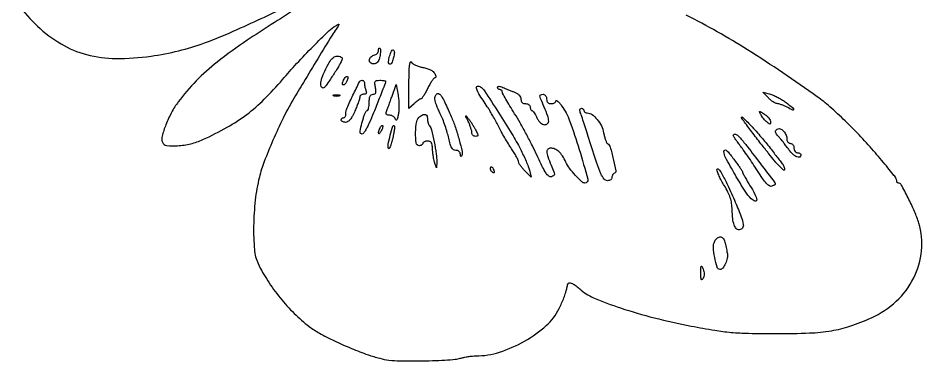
# Model space of a CAD drawing. Extents: x 0 to 401, y 1 to 418.
# Drawn here: x 13.5 to 400.8, y 0.8 to 147.6 of the extents above; entities that cross this region are included whole.
import ezdxf

# ---------------------------------------------------------------- set-up
doc = ezdxf.new("R2010")
doc.units = 0

msp = doc.modelspace()

# ---------------------------------------------------------------- linework, layer by layer
for points in [[(13.564819, 153.179993, 0.034118), (21.841953, 144.194941, 0.05641), (31.943165, 136.58784, 0.06878), (42.85575, 132.032743, 0.062561), (55.415782, 130.350711, 0.037194), (70.5, 131.350526, 0.02481), (82.35971, 133.633218, 0.028301), (93.413237, 137.008274, 0.018058), (107.419547, 142.750003, 0.004087), (130.75, 153.544008, -0.00462)], [(132.444204, 151.5, 0.005953), (111.734409, 138.133765, 0.020923), (98.88912, 128.829242, 0.031143), (89.836773, 120.712005, 0.034406), (82.182346, 111.784194, 0.037201), (79.311516, 107.261656, 0.029214), (76.875029, 101.988385, 0.026493), (75.246726, 97.098426, 0.160065), (75.375897, 94.462812, 0.280528), (77.193542, 93.059708, 0.044338), (81.90206, 92.95715, 0.04314), (87.504866, 93.821514, 0.046751), (92.720365, 95.62386, 0.021107), (103.156119, 100.903474, 0.033895), (111.505007, 106.353622, 0.034079), (119.00963, 112.859532, 0.02163), (126.85853, 121.366632, -0.011672), (132.903112, 128.185632, -0.008336), (139.96873, 135.541371, -0.005994), (146.653409, 142.112787, -0.063752), (149.713266, 144.379288, -0.00902), (150.827663, 144.976796, -0.543345), (150.992834, 144.881937, -0.16451), (150.8981, 144.542356, -0.002837), (149.791249, 142.937691, 0.015201), (148.096971, 140.346598, 0.000547), (141.928056, 130.23063, 0.001135), (135.813108, 120.126892, 0.00266), (131.300388, 112.541145, 0.018654), (127.118715, 104.776908, 0.011534), (122.762631, 95.369823, 0.011396), (119.024173, 86.218019, 0.03049), (116.916159, 79.5, 0.033125), (115.159942, 69.674198, 0.024168), (114.469026, 58.6008, 0.023222), (114.797043, 48.495746, 0.091324), (116.398642, 42.5, 0.033234), (120.491906, 35.175593, 0.026714), (125.806425, 27.87851, 0.026644), (131.887472, 21.167117, 0.03245), (138.281057, 15.599198, 0.037004), (142.642934, 12.75619, 0.013997), (149.114794, 9.422466, 0.01374), (156.40542, 6.164996, 0.015993), (163.507515, 3.485827, 0.016726), (168.495543, 1.968503, 0.035641), (172.451354, 1.205259, 0.026), (177.184284, 0.885959, 0.005435), (185.5, 0.848503, 0.00658), (191.116281, 0.958181, 0.007817), (196.413686, 1.214355, 0.006903), (200.866457, 1.561304, 0.048905), (202.993398, 1.968811, -0.020309), (204.564474, 2.363984, -0.013281), (206.402905, 2.697088, -0.013366), (208.214875, 2.926527, -0.024811), (209.694608, 3, 0.077766), (219.792822, 4.580143, 0.051392), (230.569801, 9.304339, 0.052326), (239.857621, 15.940368, 0.098446), (245.412047, 23.252971, 0.012481), (246.437287, 25.498062, 0.010755), (247.403958, 27.904957, 0.010886), (248.186412, 30.126623, 0.030557), (248.603413, 31.721352, -0.018801), (249.014357, 33.458734, -0.13943), (249.451986, 34.177464, -0.24747), (250.066564, 34.342007, -0.067051), (251.041294, 33.9779, -0.019098), (251.828282, 33.517226, -0.012329), (252.704581, 32.927396, -0.012396), (253.533963, 32.307451, -0.022777), (254.172023, 31.756548, 0.089997), (260.090106, 27.893928, 0.018933), (271.695449, 23.513912, 0.018713), (286.086778, 19.288207, 0.014585), (302, 15.746216, 0.006618), (312.032534, 13.955736, 0.019002), (319.051604, 13.071091, 0.017028), (326.523382, 12.672296, 0.004484), (338.5, 12.548891, 0.009779), (352.685335, 12.807399, 0.031829), (362.033556, 13.758709, 0.039976), (369.999476, 15.750034, 0.023476), (379.156665, 19.32089, 0.083306), (389.808053, 26.375494, 0.088694), (397.302601, 36.385842, 0.092191), (400.674295, 48.029315, 0.099145), (399.498271, 59.793165, 0.027434), (397.645652, 64.834967, 0.015622), (394.889079, 70.71726, 0.007391), (391.954397, 76.296166, 0.274541), (390.769176, 77, -0.127671), (390.47584, 77.076142, -0.100748), (390.225945, 77.290392, -0.089435), (390.057938, 77.610887, -0.076256), (390, 77.988569, 0.139929), (389.703817, 79.026182, 0.024415), (388.534819, 80.716972, 0.011708), (386.259307, 83.547301, 0.001288), (380.875088, 89.898953, 0.012823), (374.694702, 96.78604, 0.011416), (367.930646, 103.625641, 0.011825), (361.396312, 109.645873, 0.02497), (356, 113.928977, 0.014455), (326.085917, 134.047349, 0.02452), (299.818761, 148.882503, 0.025232)]]:
    msp.add_lwpolyline(points, format="xyb")
for points in [[(168.515705, 131.071506, -0.037377), (168.099568, 129.681687, -0.084171), (167.541873, 128.737638, -0.111948), (166.820374, 128.193357, -0.106229), (165.920545, 128, -0.168829), (164.574189, 128.467947, -0.234987), (164.039442, 129.603266, -0.193261), (164.594334, 130.903989, -0.133275), (166, 131.710251, 0.068144), (166.764499, 132.026161, 0.068959), (167.4125, 132.534951, 0.075397), (167.849961, 133.15168, 0.117143), (168, 133.783298, -0.036764), (168.040895, 134.338736, -0.102956), (168.174828, 134.703182, -0.240016), (168.371428, 134.821648, -0.217482), (168.595161, 134.738173, -0.176141), (168.787092, 134.326961, -0.02742), (168.817324, 133.415586, -0.027702), (168.730513, 132.29122, -0.020942)], [(174.527124, 131.25205, -0.013437), (173.995112, 129.350315, -0.062442), (173.526647, 128.313496, -0.185581), (173.066538, 127.960284, -0.276523), (172.588305, 128.083333, -0.236217), (172.263939, 129.077203, -0.030362), (172.743433, 131.336066, -0.029436), (173.481788, 133.500658, -0.304743), (174.224985, 134, -0.274184), (174.568497, 133.796316, -0.098026), (174.746371, 133.231197, -0.060031), (174.737262, 132.355918, -0.028903)], [(151.519674, 128.141346, -0.012013), (150.770972, 126.824866, -0.004212), (149.634424, 124.96922, -0.004179), (148.349615, 122.948447, -0.004878), (147.094875, 121.051742, -0.008828), (145.425743, 118.672985, -0.079446), (144.526091, 117.778122, -0.309778), (143.911256, 117.763753, -0.158033), (143.402826, 118.392636, -0.103656), (143.250695, 119.336329, -0.035186), (143.413906, 120.723907, -0.032813), (143.819597, 122.29287, -0.030195), (144.43611, 123.840894, -0.011713), (146.538623, 128.054832, -0.057616), (148.039543, 130.24247, -0.120189), (149.415643, 131.214802, -0.159246), (150.936805, 131.306275, -0.041128), (152.042745, 130.917564, -0.246963), (152.407489, 130.453718, -0.155176), (152.31684, 129.736778, -0.014853)], [(187.013589, 126.497704, -0.033375), (188.721631, 126.090394, -0.043519), (190.208572, 125.482995, -0.05005), (191.360697, 124.736691, -0.101492), (192.04822, 123.9099, -0.031378), (192.405307, 123.128531, -0.081697), (192.529494, 122.524872, -0.164838), (192.419876, 122.153305, -0.24397), (192.12439, 122, 0.224528), (191.643392, 121.772538, 0.020112), (190.816385, 120.678125, 0.023113), (189.903346, 119.223996, 0.015906), (189, 117.5, -0.012153), (188.112888, 115.775629, -0.01828), (187.24934, 114.321875, -0.013426), (186.478458, 113.193654, -0.240623), (186.099355, 113, 0.135893), (185.698079, 112.888887, 0.017698), (184.946389, 112.401057, 0.019546), (184.079457, 111.741827, 0.015202), (183.188561, 110.961045), (181, 108.92209), (181.030409, 119.711045, -0.005089), (181.093786, 124.587002, -0.021507), (181.287038, 127.502659, -0.065208), (181.604683, 128.803918, -0.628213), (182.030961, 128.837805, 0.11405), (182.677087, 128.151744, 0.03731), (183.894792, 127.464744, 0.034934), (185.406524, 126.879727, 0.033019)], [(162, 119.581787, 0.032815), (162.043146, 118.925091, 0.017107), (162.178303, 118.115525, 0.016939), (162.374442, 117.290883, 0.024761), (162.606989, 116.581787, -0.067159), (162.769113, 115.896449, -0.16701), (162.651801, 115.40165, -0.176865), (162.262395, 115.101342, -0.076855), (161.606989, 115, 0.064427), (160.992614, 114.920505, 0.082122), (160.472053, 114.687268, 0.098759), (160.123798, 114.341382, 0.149072), (160, 113.935381, -0.077768), (159.89712, 113.27793, -0.007415), (159.376326, 111.733726, -0.00932), (158.689947, 109.903242, -0.007218), (157.876856, 107.935381, -0.019699), (156.809287, 105.700572, -0.049053), (155.813106, 104.190206, -0.072701), (154.846715, 103.299699, -0.150984), (153.876856, 103, -0.05131), (153.158715, 103.07389, -0.071242), (152.551326, 103.29375, -0.091295), (152.143034, 103.618308, -0.181215), (152, 104, -0.099038), (152.076342, 104.381638, -0.097945), (152.29375, 104.70625, -0.097945), (152.618362, 104.923658, -0.099038), (153, 105, 0.15023), (153.381362, 105.117229, 0.098573), (153.70625, 105.447075, 0.081724), (153.925362, 105.940071, 0.063873), (154, 106.521957, -0.100626), (154.532197, 109.139615, -0.011421), (157.0307, 114.674959, -0.006696), (159.831075, 120.323923, -0.281387), (160.937285, 121, -0.132475), (161.342548, 120.890708, -0.100559), (161.687827, 120.5834, -0.087817), (161.920118, 120.123705, -0.073307)], [(154.41655, 120.643128, -0.045871), (154.106605, 120.01452, -0.052368), (153.698583, 119.482669, -0.059778), (153.259072, 119.118193, -0.144219), (152.857827, 119, -0.301931), (152.598185, 119.172515, -0.122555), (152.529908, 119.612386, -0.067322), (152.683386, 120.284991, -0.033165), (153.045837, 121.085646, -0.035254), (153.923446, 122.479641, -0.323285), (154.565968, 122.687645, -0.38544), (154.869178, 122.161423, -0.038359)], [(171, 120.619059, -0.092294), (170.823461, 119.670808, -0.000916), (168.319406, 113.214094, -0.003395), (165.887796, 107.101068, -0.00886), (164.032288, 102.75, -0.015625), (163.148549, 100.930124, -0.022958), (162.250883, 99.395313, -0.019752), (161.433176, 98.236806, -0.233265), (160.953206, 98, -0.170958), (160.32466, 98.22138, -0.23501), (160.077941, 98.756696, -0.051192), (160.239374, 99.971929, -0.003078), (161.118715, 103.55718, -0.017489), (161.611296, 105.259605, -0.026598), (162.167685, 106.694922, -0.024666), (162.715104, 107.766446, -0.268476), (163.118715, 108, 0.294935), (163.459813, 108.220373, 0.044258), (163.741123, 109.028125, 0.03792), (163.936198, 110.158684, 0.02377), (164, 111.5, -0.024489), (164.081818, 113.169488, -0.084383), (164.366071, 114.211538, -0.146152), (164.87504, 114.78612, -0.139807), (165.625, 115, 0.108132), (166.380825, 115.165392, 0.205499), (166.790737, 115.619231, 0.10999), (166.8854, 116.475293, 0.022111), (166.65, 118, -0.021118), (166.379042, 119.732215, -0.169479), (166.554735, 120.507576, -0.218984), (167.147101, 120.896552, -0.037486), (168.525, 121, -0.014464), (169.473833, 120.972547, -0.023721), (170.272969, 120.888099, -0.020369), (170.881748, 120.76884, -0.347173)], [(176.445521, 106.241598, -0.014473), (176.102098, 104.793848, -0.068647), (175.771958, 104.010656, -0.407835), (175.496783, 103.937364, -0.209735), (175.262483, 104.25, 0.102405), (174.952832, 104.918527, 0.077981), (174.376145, 105.485938, 0.074804), (173.627516, 105.868396, 0.080922), (172.819687, 106, -0.053), (172.026152, 106.084351, -0.116825), (171.479056, 106.344858, -0.170342), (171.227611, 106.749186, -0.14715), (171.264382, 107.25, 0.004765), (171.549574, 108.017055, 0.000587), (172.154071, 109.697784, 0.000694), (172.867016, 111.696107, 0.000574), (173.621371, 113.827561), (175.5, 119.155122), (176.359715, 114.569159, -0.025792), (176.632723, 112.540054, -0.017969), (176.739553, 110.231228, -0.018175), (176.681518, 108.003187, -0.035409)], [(211.627839, 118.234687, -0.103428), (213.350331, 116.518756, -0.002591), (219.407757, 107.191971, -0.006118), (225.135589, 98.027041, -0.017695), (228.794749, 91.5, -0.009377), (230.030316, 88.986078, -0.009012), (231.187832, 86.394345, -0.008975), (232.125706, 84.073646, -0.031989), (232.60232, 82.54458), (233.31993, 79.589161), (230.659965, 82.249126, -0.019884), (229.641606, 83.351872, -0.024113), (228.781365, 84.465665, -0.023756), (228.159433, 85.453411, -0.129322), (228, 86.059521, 0.111855), (227.846209, 86.738377, 0.011886), (227.10866, 88.192727, 0.014192), (226.127684, 89.90013, 0.010951), (224.965652, 91.706001, -0.01048), (223.61629, 93.798662, -0.005882), (222.060686, 96.393848, -0.005867), (220.550435, 99.053138, -0.009525), (219.337405, 101.351026, 0.005893), (218.219927, 103.505678, 0.005227), (217.007255, 105.721864, 0.005253), (215.873773, 107.69402, 0.015987), (215.047478, 109, -0.008656), (211.439428, 114.52176, -0.051751), (209.921355, 117.60082, -0.435507), (210.337395, 118.426333, -0.21834)], [(226.25, 115.899382, -0.048689), (227.367512, 115.322909, -0.063795), (228.244653, 114.582651, -0.074043), (228.807224, 113.750731, -0.112162), (229, 112.902175, 0.080368), (229.131682, 112.088226, 0.123035), (229.512857, 111.487772, 0.118858), (230.142919, 111.123896, 0.071904), (231, 111, -0.072314), (231.769411, 110.888136, -0.08892), (232.416667, 110.5625, -0.10214), (232.846791, 110.075754, -0.130775), (233, 109.5, 0.04842), (233.055722, 108.925951, 0.06842), (233.222042, 108.440625, 0.088604), (233.467248, 108.113704, 0.189864), (233.755889, 108, -0.217168), (234.125037, 107.831729, -0.027084), (234.679814, 107.11875, -0.027924), (235.275975, 106.149138, -0.01968), (235.839706, 105, 0.042461), (236.515051, 103.768449, 0.059573), (237.327377, 102.814655, 0.070911), (238.206938, 102.206775, 0.116309), (239.083818, 102, 0.171918), (240.37157, 102.456261, 0.229127), (240.891917, 103.56355, 0.084234), (240.508229, 105.681134, 0.014411), (239, 109.5, -0.002938), (237.409572, 113.271371, -0.075781), (237.144745, 114.344564, -0.348061), (237.463454, 114.831834, -0.080591), (238.5, 115, -0.130775), (239.075754, 114.846791, -0.10214), (239.5625, 114.416667, -0.08892), (239.888136, 113.769411, -0.072314), (240, 113, 0.072254), (240.126841, 112.126841, 0.124864), (240.5, 111.5, 0.124864), (241.126841, 111.126841, 0.072254), (242, 111, 0.057791), (242.764945, 111.08871, 0.077003), (243.4125, 111.35082, 0.09585), (243.846434, 111.73871, 0.164009), (244, 112.19428, -0.504617), (244.214633, 112.352795, -0.102928), (244.704509, 112.082832, -0.040173), (245.475908, 111.305683, -0.016439), (246.398328, 110.137809, -0.071126), (249.870187, 103.685089, -0.014551), (253.985992, 91.368736, -0.007666), (257.632637, 78.594685, -0.493439), (256.41019, 77, -0.193945), (255.041102, 77.551812, -0.016936), (252.378487, 80.294085, -0.023109), (249.830852, 83.37721, -0.050339), (248.245171, 86, 0.032777), (246.777181, 88.632339, 0.063437), (245.225227, 90.47133, 0.08115), (243.558362, 91.566259, 0.100607), (241.75, 91.968197, 0.191198), (240.570885, 91.524826, 0.2176), (240.098947, 90.423285, 0.080344), (240.489869, 88.323754, 0.015133), (241.92309, 84.679424, -0.006418), (243.09279, 81.85091, -0.088125), (243.316426, 80.767128, -0.255358), (243.003934, 80.155487, -0.085874), (242.060307, 79.726022, -0.237255), (240.950239, 79.962762, -0.074803), (239.765379, 81.246274, -0.035196), (238.265394, 83.8314, -0.006701), (235.937646, 88.750343, 0.010023), (233.893411, 92.99697, 0.006106), (231.317788, 97.93346, 0.006118), (228.643811, 102.766559, 0.010768), (226.300429, 106.683755, -0.004659), (224.269362, 109.98661, -0.006908), (222.557001, 112.921238, -0.003441), (221.161735, 115.430327, -0.125813), (221, 116.062914, 0.105878), (220.92343, 116.420456, 0.099306), (220.70625, 116.724731, 0.096196), (220.381739, 116.928694, 0.092595), (220, 117, -0.095741), (219.618312, 117.073763, -0.097109), (219.29375, 117.284284, -0.098682), (219.07646, 117.598482, -0.102436), (219, 117.967776, -0.239347), (219.168446, 118.299504, -0.159412), (219.581951, 118.434208, -0.076232), (220.279342, 118.326374, -0.025422), (221.25, 117.964983, 0.002573), (222.308142, 117.514982, 0.001298), (223.646875, 116.957853, 0.001289), (225.033116, 116.389347, 0.001916)], [(151.25, 114.337719, -0.057986), (150.679992, 114.181385, -0.037979), (150, 114.12966, -0.037979), (149.320008, 114.181385, -0.057986), (148.75, 114.337719, -0.174857), (148.540618, 114.525001, -0.447206), (148.601562, 114.693942, -0.078554), (149.10856, 114.810911, -0.017491), (150, 114.842105, -0.017491), (150.89144, 114.810911, -0.078554), (151.398438, 114.693942, -0.447206), (151.459382, 114.525001, -0.174857)], [(199.097932, 105.5, -0.021926), (200.911589, 100.848141, -0.015635), (202.546182, 95.500348, -0.010182), (203.797187, 90.49695, -0.153474), (203.655671, 88.73017, -0.060171), (203.452595, 88.362558, -0.446411), (203.27648, 88.343789, -0.177022), (203.137518, 88.606321, -0.022835), (203.078947, 89.25, 0.097637), (202.908099, 89.948936, 0.104528), (202.486883, 90.5115, 0.09959), (201.855149, 90.874278, 0.080864), (201.082864, 91, -0.142346), (200.089611, 91.288619, -0.120423), (199.329223, 92.079854, -0.063705), (198.695339, 93.585043, -0.015024), (198.041951, 96.239991, 0.019124), (197.435064, 98.621671, 0.010725), (196.525927, 101.467672, 0.01069), (195.482817, 104.307392, 0.017119), (194.459087, 106.678066, -0.014247), (192.77721, 110.512169, -0.061397), (192.132849, 112.912591, -0.134823), (192.325453, 114.404174, -0.210464), (193.25, 115.281992, -0.267699), (194.157277, 115.118275, -0.082767), (195.090557, 114.019149, -0.027935), (196.392311, 111.536707, -0.002879)], [(342.602709, 111.489458, -0.006536), (345.37262, 109.318894, -0.170316), (345.865505, 108.525092, -0.619427), (345.539536, 108.26155, -0.011996), (343.04966, 109.47432, 0.017056), (341.819216, 110.058318, 0.01749), (340.561974, 110.551831, 0.017522), (339.444266, 110.902533, 0.067351), (338.723974, 111, -0.116646), (338.041255, 111.16147, -0.031227), (337.070211, 111.726408, -0.029879), (336.015886, 112.526403, -0.02695), (335.025478, 113.47288), (332.702328, 115.94576), (335.953872, 115.013229, -0.034744), (337.442452, 114.471947, -0.017283), (339.24823, 113.593452, -0.017067), (341.064494, 112.549967, -0.024004)], [(256, 108, 0.143373), (256.111643, 107.618658, 0.099563), (256.42549, 107.29375, 0.084086), (256.8948, 107.074833, 0.067272), (257.448478, 107, -0.159965), (259.472119, 106.335574, -0.061958), (261.640906, 104.281487, -0.057382), (263.455438, 101.476302, -0.069303), (264.444742, 98.502292, 0.0181), (264.794559, 96.930177, 0.023112), (265.235069, 95.512948, 0.021974), (265.699552, 94.387818, 0.146476), (266.097718, 93.939607, -0.184993), (267.265618, 92.407679, -0.014559), (268.58858, 87.36164, -0.011663), (269.654613, 82.207783, -0.373462), (269.048222, 81.182741, 0.108735), (268.647463, 80.943401, 0.070154), (268.307915, 80.519826, 0.065421), (268.078361, 79.98435, 0.068692), (268, 79.416667, -0.130663), (267.856367, 78.876418, -0.10065), (267.452408, 78.416146, -0.08843), (266.848127, 78.106571, -0.074397), (266.135858, 78, -0.22824), (264.662874, 78.709341, -0.063993), (263.301028, 80.953683, -0.024691), (261.552652, 85.485393, -0.002745), (258.134776, 96.033491, 0.000991), (256.925725, 99.809945, 0.001281), (255.800374, 103.270743, 0.000966), (254.844072, 106.167339, 0.011399), (254.444709, 107.283491, -0.051805), (254.262458, 107.960705, -0.104083), (254.288922, 108.511104, -0.15751), (254.513861, 108.863653, -0.174341), (254.893011, 109, -0.089132), (255.315658, 108.924054, -0.095054), (255.674822, 108.70625, -0.099889), (255.91511, 108.381499, -0.109914)], [(189, 104.140983, 0.042849), (189.063214, 103.404711, 0.034442), (189.252346, 102.632351, 0.035589), (189.529492, 101.938778, 0.071085), (189.85905, 101.45, -0.127088), (190.711693, 99.821556, -0.008534), (191.828957, 94.642092, -0.012692), (192.722239, 89.438359, -0.04583), (192.90032, 86.083219), (192.80064, 83.5), (192, 86, -0.025765), (191.68557, 87.189553, -0.012896), (191.405267, 88.720313, -0.012768), (191.196073, 90.323143, -0.018398), (191.09968, 91.75, 0.027301), (190.959458, 93.390856, 0.108867), (190.608996, 94.33129, 0.164114), (189.98493, 94.827612, 0.086853), (189, 95, 0.048028), (188.234582, 94.926307, 0.068025), (187.5875, 94.70625, 0.088204), (187.151477, 94.381882, 0.191087), (187, 94, -0.148195), (186.884432, 93.618646, -0.098894), (186.559375, 93.29375, -0.082425), (186.073457, 93.074694, -0.064853), (185.5, 93, -0.373098), (184.149023, 94.171115, -0.040378), (183.873504, 98.63272, -0.040174), (184.340506, 103.318191, -0.192262), (185.738972, 105.551082, -0.061128), (187.120927, 106.322761, -0.201485), (188.14317, 106.312044, -0.221342), (188.787796, 105.587372, -0.072966)], [(209.601891, 99.75, -0.010211), (210.406107, 98.145608, -0.118535), (210.550338, 97.463107, -0.320601), (210.287404, 97.11594, -0.075668), (209.52568, 97, -0.100643), (208.943457, 97.118393, -0.098308), (208.448169, 97.455213, -0.097559), (208.116385, 97.958214, -0.097456), (208, 98.54966, 0.061833), (207.900011, 99.355103, 0.017027), (207.545155, 100.584207, 0.016931), (207.044289, 101.960705, 0.016949), (206.451591, 103.29966, -0.001304), (205.446717, 105.390485, -0.127894), (205.384811, 105.710649, -0.677518), (205.499273, 105.748128, -0.003518), (206.527802, 104.5, -0.017871), (207.254049, 103.537624, -0.009084), (208.100972, 102.279688, -0.009013), (208.928631, 100.94882, -0.013316)], [(335.767195, 92, 0.000875), (337.454945, 89.80558, 0.001072), (339.040292, 87.760836, 0.000892), (340.37995, 86.046918, 0.007684), (340.990997, 85.292206, -0.045625), (341.376115, 84.735011, -0.033885), (341.698913, 84.059616, -0.034606), (341.917534, 83.37457, -0.063107), (341.984027, 82.792206, -0.623586), (341.54909, 82.585705, -0.027958), (339.939554, 84.019726, -0.021555), (337.755521, 86.392525, -0.011493), (335.253357, 89.5, 0.001633), (334.738066, 90.16643, 0.000104), (333.220083, 92.115625, 0.000152), (331.410025, 94.437411, 0.000113), (329.410048, 97, -0.003463), (327.409677, 99.598808, -0.004375), (325.597367, 102.03125, -0.003489), (324.110897, 104.093267, -0.034933), (323.557731, 105, -0.849089), (323.910172, 105.262855, -0.012409), (327.47618, 101.649955, -0.010342), (331.986449, 96.644105, -0.014705)], [(336, 103.262545, -0.040582), (335.938927, 102.511309, -0.32854), (335.706151, 102.283918, -0.193155), (335.299103, 102.384726, -0.017087), (334.445404, 103.045311, -0.031774), (333.776141, 103.676654, -0.018195), (333.04826, 104.515595, -0.018122), (332.375056, 105.415997, -0.0286), (331.872219, 106.238761, -0.009078), (331.251945, 107.450116, -0.510183), (331.353937, 107.642054, -0.178509), (331.713224, 107.563798, -0.003071), (333.426815, 106.455996, -0.037549), (334.411434, 105.699525, -0.040618), (335.244127, 104.822438, -0.044346), (335.821825, 103.958911, -0.125904)], [(169.122073, 99.325003, -0.022794), (168.370907, 98.158973, -0.582659), (168.068872, 98.189955, -0.18392), (168.038161, 98.807875, -0.013074), (168.623539, 100.461341, -0.033338), (168.896209, 101.051117, -0.064271), (169.201425, 101.471425, -0.109577), (169.487156, 101.665262, -0.299281), (169.715202, 101.618131, -0.217548), (169.826923, 101.318576, -0.045448), (169.734072, 100.751423, -0.039963), (169.494276, 100.058111, -0.028467)], [(173.949585, 95.803977, -0.012748), (173.428172, 93.856063, -0.030348), (172.917669, 92.447563, -0.070958), (172.504987, 91.774577, -0.587824), (172.22822, 91.826026, -0.131035), (172.117512, 93.564883, -0.014), (173.028294, 97.544248, -0.011058), (174.124176, 101.426622, -0.5656), (174.75068, 101.582654, -0.224966), (174.890358, 101.191319, -0.009506), (174.711172, 99.689354, -0.014773), (174.40408, 97.870895, -0.009803)], [(323.046682, 96.25, -0.011671), (326.055731, 92.546945, -0.001962), (331.621975, 85.30196, -0.000253), (337.821074, 77.158834, -0.163989), (338, 76.627963, -0.218845), (337.910196, 76.432611, -0.032144), (337.553086, 76.164089, -0.031348), (337.061324, 75.883962, -0.022182), (336.478592, 75.630159, -0.248558), (335.524931, 75.745959, -0.054312), (334.235491, 76.869142, -0.034031), (332.574148, 78.933498, -0.010353), (330.343346, 82.27317, 0.004595), (328.36684, 85.307211, 0.004005), (326.243301, 88.447516, 0.00403), (324.277107, 91.256778, 0.011885), (322.864753, 93.143904, -0.007518), (321.767209, 94.584006, -0.01077), (320.841521, 95.895452, -0.006896), (320.110853, 97.012368, -0.142329), (320, 97.393904, -0.288325), (320.30688, 97.88184, -0.204564), (320.970834, 97.911331, -0.086512), (321.974157, 97.321082, -0.040203)], [(342.968197, 95.75, 0.084056), (343.093882, 95.081674, 0.091606), (343.431283, 94.514062, 0.09851), (343.925331, 94.134257, 0.11526), (344.5, 94, -0.130775), (345.075754, 93.846791, -0.10214), (345.5625, 93.416667, -0.08892), (345.888136, 92.769411, -0.072314), (346, 92, 0.072314), (346.111864, 91.230589, 0.08892), (346.4375, 90.583333, 0.10214), (346.924246, 90.153209, 0.130775), (347.5, 90, -0.064853), (348.073457, 89.925306, -0.082425), (348.559375, 89.70625, -0.098894), (348.884432, 89.381354, -0.148195), (349, 89, -0.302308), (348.436988, 88.153913, -0.204811), (347.239894, 88.162928, -0.088237), (345.510841, 89.314582, -0.048335), (343.845273, 91.25, 0.007157), (342.838084, 92.636274, 0.005576), (341.705268, 94.114765, 0.005641), (340.618619, 95.468958, 0.013623), (339.777179, 96.438561, -0.024957), (338.505966, 97.972257, -0.1269), (338.088033, 98.989754, -0.244189), (338.346255, 99.715764, -0.106685), (339.25, 100.254438, -0.214488), (340.423489, 100.139503, -0.090376), (341.662017, 99.095318, -0.077414), (342.617031, 97.485915, -0.090964)], [(321.25, 85.816722, -0.006684), (322.303634, 84.365443, -0.00967), (323.192187, 83.053345, -0.005819), (323.899662, 81.935573, -0.139047), (324, 81.581745, 0.123331), (324.093208, 81.209616, 0.003529), (324.88125, 79.759893, 0.006954), (325.850453, 78.062687, 0.004706), (327, 76.154424, -0.017501), (329.275159, 72.149245, -0.09131), (330.020828, 69.73429, -0.567374), (329.363278, 69.228166, -0.096668), (327.690566, 70.297749, -0.061738), (325.048044, 73.526825, -0.009613), (320.776215, 80.600488, -0.006693), (316.649639, 87.966168, -0.124966), (316, 90.524835, -0.270407), (316.355221, 91.133634, -0.321835), (317.001759, 91.063337, -0.044873), (318.384839, 89.578927, -0.004764)], [(217.381557, 82.448062, -0.036408), (217.556862, 81.868281, -0.155351), (217.525685, 81.512472, -0.32948), (217.325929, 81.393111, -0.1144), (216.988546, 81.507079, -0.061454), (216.610411, 81.810572, -0.051183), (216.290385, 82.21498, -0.053277), (216.072509, 82.65395, -0.088797), (216, 83.059017, -0.079093), (216.117673, 83.798253, -0.444011), (216.441482, 83.942608, -0.168622), (216.894727, 83.51997, -0.029964)], [(320.86371, 68.748564, -0.008784), (323.438115, 62.550289, -0.058493), (324.293966, 59.323214, -0.192167), (323.901141, 57.699129, -0.243068), (322.547972, 57, -0.211386), (321.293496, 57.555165, -0.099494), (320.364675, 59.10755, -0.057965), (319.762333, 61.738739, -0.020603), (319.499548, 65.594634, 0.030594), (319.260472, 68.303936, 0.040889), (318.695754, 70.705864, 0.037974), (317.709459, 73.115152, 0.021785), (316.181372, 75.859657, -0.013749), (314.963629, 77.966399, -0.016333), (313.935626, 80.020893, -0.015244), (313.184693, 81.793105, -0.093385), (313.003738, 82.765023, -0.683881), (313.621334, 83.003849, -0.057329), (315.058859, 81.013929, -0.019367), (317.48557, 76.264215, -0.005596)], [(316.541179, 51.25, -0.000668), (316.788308, 50.068999, -0.000532), (317.05193, 48.793936, -0.000537), (317.293646, 47.612091, -0.001353), (317.466445, 46.750635, -0.106796), (317.433132, 44.850229, -0.051225), (316.632537, 42.533122, -0.051197), (315.471642, 40.584714, -0.235322), (314.332864, 40.007802, -0.331948), (313.086097, 40.925116, -0.026731), (312.048145, 45.129758, -0.031066), (311.486915, 49.544118, -0.139837), (312.032654, 52.061015, -0.096233), (313.239778, 53.543807, -0.221948), (314.597006, 53.903163, -0.211034), (315.795677, 53.093716, -0.088548)], [(307.030783, 36.161878, -0.08977), (306.579103, 35.633583, -0.506083), (306.275504, 35.71196, -0.089081), (306.111243, 36.508145, -0.008502), (306.093795, 38.5, -0.003692), (306.130908, 40.874641, -0.127002), (306.282274, 41.409759, -0.60257), (306.521957, 41.399654, -0.015726), (307.063761, 40.161878, -0.044223), (307.393104, 39.069238, -0.053204), (307.498096, 38.002006, -0.057782), (307.375478, 37.015657, -0.072426)]]:
    msp.add_lwpolyline(points, format="xyb", close=True)

doc.saveas('drawing.dxf')
